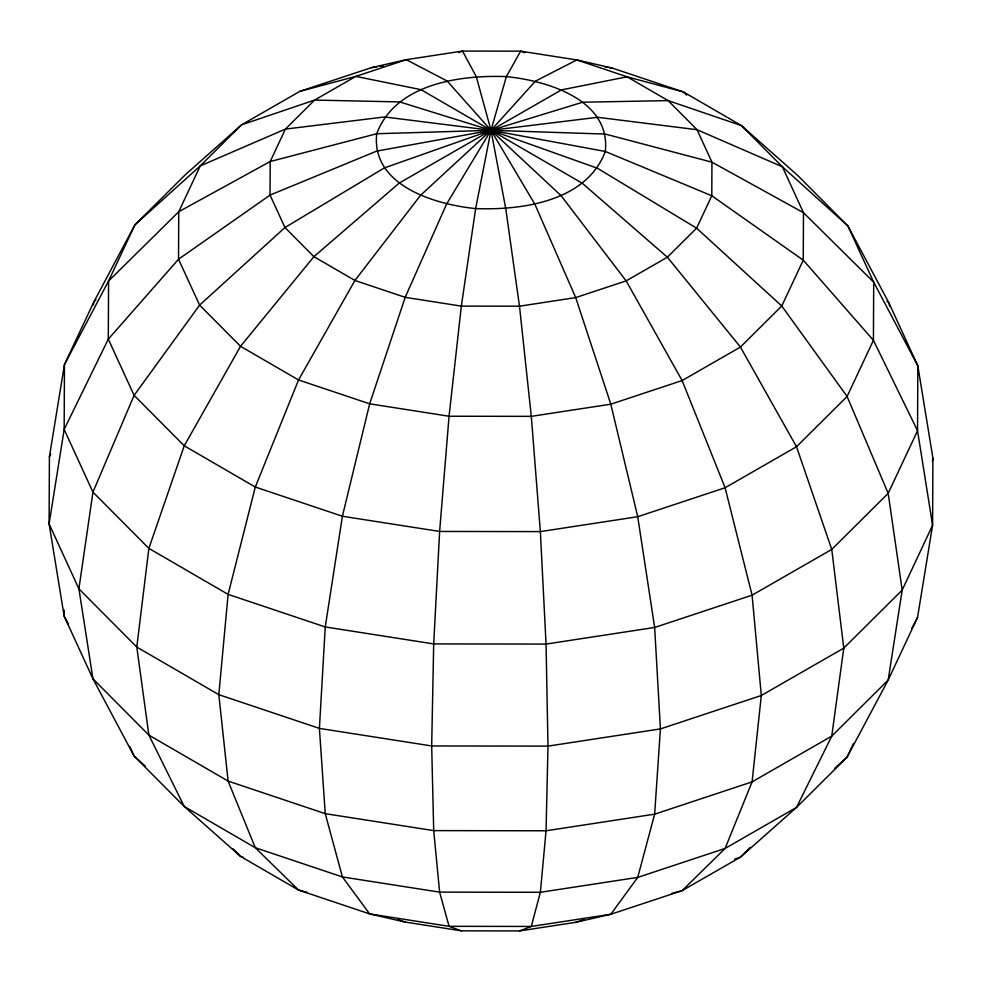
<?xml version="1.0" encoding="UTF-8"?>
<svg xmlns="http://www.w3.org/2000/svg" width="982" height="982" viewBox="0 0 982 982"><rect width="100%" height="100%" fill="white"/><g stroke="black" fill="none" stroke-linecap="round" stroke-linejoin="round"><path stroke-width="1.47" d="M49.407 456.753L49.1 523.909L64.161 616.131L92.946 678.832L134.117 756.054L184.248 806.492L240.541 856.39L298.54 890.06L369.662 913.911L405.198 922.061L461.344 930.838L519.49 930.936L575.71 922.331L610.804 914.279L682.134 890.649L740.44 857.163L796.512 807.425L847.098 757.147L888.182 680.047L917.544 617.433L932.593 525.247L932.9 458.091L917.839 365.869L889.054 303.168L847.883 225.946L797.752 175.508L741.459 125.61L683.46 91.94L612.338 68.089L576.802 59.939L520.656 51.162L462.51 51.064L406.29 59.669L371.196 67.721L299.866 91.351L241.56 124.837L185.488 174.575L134.902 224.853L93.818 301.953L64.456 364.567L49.407 456.753L50.696 453.991M64.186 610.104L64.161 616.131L68.433 624.233M93.351 304.948L93.818 301.953L95.991 299.792M932.421 461.098L932.9 458.091M853.53 743.448L847.098 757.147L834.712 768.317M911.848 628.222L917.544 617.433M750.223 847.429L740.44 857.163L734.72 859.103M458.569 52.562L462.51 51.064L476.245 76.571L491 130.311L505.755 208.638L519.49 306.2L531.299 416.356L540.358 531.606L546.053 644.082L547.993 746.124L546.053 830.784L540.358 892.294L531.299 926.443L519.49 930.936M575.71 922.331L584.364 919.459M299.866 91.351L355.852 76.387L406.29 59.669L447.154 81.027L491 130.311L560.955 195.528L626.148 280.877L682.134 380.55L725.097 487.759L752.089 595.178L761.308 695.502L752.089 781.881L725.097 848.448L682.134 890.649L671.823 893.399M371.196 67.721L377.198 66.801M380.206 66.346L383.201 65.88M604.851 66.911L612.338 68.089M307.219 892.393L298.54 890.06L255.295 847.724L184.248 806.492L148.871 735.101L92.946 678.832L78.904 588.819L49.1 523.909L64.161 429.429L64.456 364.567L108.572 280.999L134.902 224.853L200.242 165.897L241.56 124.837L314.621 100.066L355.852 76.387L421.045 89.669L582.301 183.266L667.379 257.198L740.44 347.063L796.512 446.736L831.754 549.429L843.771 648.132L831.754 736.132L796.512 807.425L725.097 848.448L637.723 877.392L540.358 892.294L439.629 892.135L342.399 876.938L255.295 847.724L228.106 781.083L218.826 694.667L228.106 594.38L255.295 487.035L298.54 379.973L354.919 280.471L420.554 195.32L491 130.311L535.411 81.162L576.802 59.939L627.081 76.805L683.46 91.94L686.7 95.119M398.017 919.655L405.198 922.061M243.413 857.372L240.541 856.39L233.004 848.804M524.756 52.66L520.656 51.162L506.356 76.621L491 130.311L475.644 208.589L461.344 306.114L449.056 416.233L439.629 531.446L433.7 643.91L431.675 745.952L433.7 830.612L439.629 892.135L449.056 926.321L461.344 930.838M145.41 766.255L134.117 756.054L129.71 746.455M886.906 301.008L889.054 303.168L889.52 306.163M108.572 280.999L108.302 339.146L134.117 395.365L184.248 445.803L255.295 487.035L342.399 516.25L439.629 531.446L540.358 531.606L637.723 516.704L725.097 487.759L796.512 446.736L847.098 396.458L873.428 340.312L873.698 282.165L847.883 225.946L782.396 166.793L741.459 125.61L668.104 100.606L627.081 76.805L561.446 89.89L399.33 182.996L313.896 256.658L240.541 346.302L184.248 445.803L148.871 548.386L136.793 647.064L148.871 735.101L228.106 781.083L325.251 813.661L433.7 830.612L546.053 830.784L654.65 814.164L752.089 781.881L831.754 736.132L888.182 680.047L902.188 590.072L932.593 525.247L917.544 430.73L917.839 365.869L873.698 282.165L803.472 212.689L711.95 162.177L605.366 134.08L491 130.311L376.707 133.736L270.21 161.514L178.749 211.731L108.572 280.999M178.749 211.731L178.528 259.223L199.604 305.12L240.541 346.302L298.54 379.973L369.662 403.823L449.056 416.233L531.299 416.356L610.804 404.191L682.134 380.55L740.44 347.063L781.758 306.003L803.251 260.169L803.472 212.689L782.396 166.793L697.048 129.722L597.657 117.288L491 130.311L376.634 151.118L270.05 195.087L178.528 259.223L108.302 339.146L64.161 429.429L92.946 492.129L148.871 548.386L228.106 594.38L325.251 626.958L433.7 643.91L546.053 644.082L654.65 627.461L752.089 595.178L831.754 549.429L888.182 493.345L917.544 430.73L873.428 340.312L803.251 260.169L711.79 195.762L605.293 151.461L491 130.311L384.576 116.956L285.406 129.096L200.242 165.897L178.749 211.731M270.21 161.514L270.05 195.087L284.952 227.542L313.896 256.658L354.919 280.471L405.198 297.337L461.344 306.114L519.49 306.2L575.71 297.595L626.148 280.877L667.379 257.198L696.594 228.168L711.79 195.762L711.95 162.177L697.048 129.722L668.104 100.606L582.67 102.214L491 130.311L384.343 167.922L284.952 227.542L199.604 305.12L134.117 395.365L92.946 492.129L78.904 588.819L136.793 647.064L218.826 694.667L319.408 728.399L431.675 745.952L547.993 746.124L660.42 728.914L761.308 695.502L843.771 648.132L902.188 590.072L888.182 493.345L847.098 396.458L781.758 306.003L696.594 228.168L597.424 168.241L491 130.311L399.699 101.932L314.621 100.066L285.406 129.096L270.21 161.514M376.707 133.736C371.049 185.573 435.136 204.563 475.644 208.589C522.154 210.406 586.598 201.359 605.293 151.461C610.951 99.636 546.864 80.634 506.356 76.621C459.846 74.804 395.402 83.838 376.707 133.736M325.251 626.958L319.408 728.399L325.251 813.661L342.399 876.938L369.662 913.911L449.056 926.321L531.299 926.443L610.804 914.279L637.723 877.392L654.65 814.164L660.42 728.914L654.65 627.461L637.723 516.704L610.804 404.191L575.71 297.595L534.846 204.182L491 130.311L446.589 204.047L405.198 297.337L369.662 403.823L342.399 516.25L325.251 626.958"/></g></svg>
